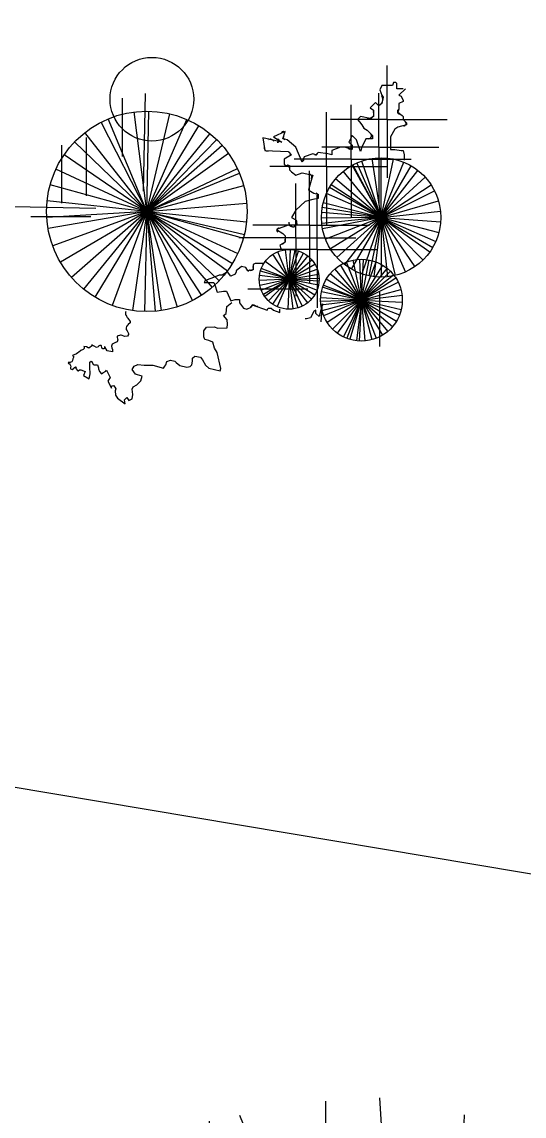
# Model space of a CAD drawing. Header units: millimetres. Extents: x 387 to 811, y 539 to 827.
# Drawn here: x 742.147 to 743.857, y 744.768 to 748.495 of the extents above; entities that cross this region are included whole.
import ezdxf

# ---------------------------------------------------------------- set-up
doc = ezdxf.new("R2010")
doc.units = ezdxf.units.MM
doc.layers.add('cuvas de nível', color=51, linetype='Continuous')
doc.layers.add('vegetação', color=112, linetype='Continuous')

# ---------------------------------------------------------------- blocks, each defined once
blk = doc.blocks.new('T2', base_point=(179.76, 122.92))
for p, q in [((179.76, 122.92), (179.76, 182.32)), ((187.6, 161.67), (186.23, 182.74)), ((179.27, 156.4), (169.42, 180.59)), ((166.66, 160.66), (165.76, 179.9)), ((179.68, 148.48), (197.76, 179.21)), ((179.77, 145.68), (153.43, 176.25)), ((158.72, 145.53), (148.04, 172.54)), ((179.38, 143.01), (138.6, 166.06)), ((137.87, 164.08), (179.76, 122.92)), ((150.5, 138.92), (131.2, 156.4)), ((179.76, 156.27), (179.27, 156.4)), ((181.73, 122.9), (179.52, 144.47)), ((163.39, 138.18), (122.51, 139.57))]:
    blk.add_line(p, q)
blk = doc.blocks.new('AHUA1PL2')
for p, q in [((0, 0), (0, 1.6829)), ((0.2221, 1.0978), (0.1833, 1.6947)), ((-0.3713, 1.0693), (-0.3968, 1.6144)), ((-0.0139, 0.9484), (-0.2932, 1.634)), ((-0.0024, 0.7242), (0.5099, 1.5949)), ((0.0003, 0.6449), (-0.7461, 1.511)), ((-0.5963, 0.6406), (-0.8989, 1.4057)), ((-0.0108, 0.5691), (-1.1663, 1.2222)), ((-1.187, 1.1662), (0, 0)), ((-0.8293, 0.4533), (-1.376, 0.9485)), ((-0.0001, 0.9449), (-0.0139, 0.9484)), ((0.0558, -0.0005), (-0.007, 0.6104)), ((-0.464, 0.4323), (-1.6222, 0.4717))]:
    blk.add_line(p, q)
at = {"xscale": 0.02833333322, "yscale": 0.02833333322, "zscale": 0.02833333322}
for p, rotation in [((0, 0.0148), 269.9999999999999), ((0, 0), 89.99999999999999), ((0, 0), 180)]:
    blk.add_blockref('T2', p, dxfattribs=dict(at, rotation=rotation))

msp = doc.modelspace()

# ---------------------------------------------------------------- linework, layer by layer
at = {"layer": 'cuvas de nível'}
msp.add_polyline3d([(725.7484, 748.4948, 105), (733.0756, 747.2934, 105), (741.1356, 746.0534, 105), (747.6819, 744.9542, 105)], dxfattribs=at)
at = {"layer": 'vegetação'}
for p, q in [((743.391, 748.1618), (743.391, 748.3466)), ((742.4885, 748.2347), (742.4885, 748.0365)), ((742.4885, 748.2347), (742.4885, 748.0365)), ((742.5671, 748.2505), (742.5599, 747.9179)), ((742.5671, 748.2505), (742.5599, 747.9179)), ((743.362, 748.0675), (743.362, 748.2523)), ((742.5723, 747.8493), (742.5797, 748.1906)), ((742.5723, 747.8493), (742.5797, 748.1906)), ((743.2678, 748.0276), (743.2678, 748.2124)), ((742.5723, 747.8493), (742.4164, 748.153)), ((742.5723, 747.8493), (742.4164, 748.153)), ((742.5723, 747.8493), (742.4406, 748.1642)), ((742.5723, 747.8493), (742.4406, 748.1642)), ((742.5723, 747.8493), (742.5291, 748.1879)), ((742.5723, 747.8493), (742.5291, 748.1879)), ((742.5723, 747.8493), (742.6509, 748.1815)), ((742.5723, 747.8493), (742.6509, 748.1815)), ((742.5723, 747.8493), (742.6509, 748.1815)), ((742.5723, 747.8493), (742.6509, 748.1815)), ((742.5723, 747.8493), (742.7089, 748.1622)), ((742.5723, 747.8493), (742.7089, 748.1622)), ((743.1844, 748.0022), (743.1844, 748.187)), ((743.391, 748.1618), (743.1976, 748.1618)), ((743.391, 748.1618), (743.391, 747.9636)), ((743.391, 748.1618), (743.5954, 748.1618)), ((742.5723, 747.8493), (742.3615, 748.1178)), ((742.5723, 747.8493), (742.3615, 748.1178)), ((742.5723, 747.8493), (742.7497, 748.141)), ((742.5723, 747.8493), (742.7497, 748.141)), ((742.5723, 747.8493), (742.3262, 748.0859)), ((742.5723, 747.8493), (742.3262, 748.0859)), ((742.3653, 748.1005), (742.3653, 747.9023)), ((742.3653, 748.1005), (742.3653, 747.9023)), ((742.5723, 747.8493), (742.7878, 748.1141)), ((742.5723, 747.8493), (742.7878, 748.1141)), ((742.5723, 747.8493), (742.8102, 748.0942)), ((742.5723, 747.8493), (742.8102, 748.0942)), ((742.282, 748.0751), (742.282, 747.8769)), ((742.282, 748.0751), (742.282, 747.8769)), ((742.5723, 747.8493), (742.2906, 748.0422)), ((742.5723, 747.8493), (742.2906, 748.0422)), ((742.5723, 747.8493), (742.8285, 748.075)), ((742.5723, 747.8493), (742.8285, 748.075)), ((742.5723, 747.8493), (742.8501, 748.0478)), ((742.5723, 747.8493), (742.8501, 748.0478)), ((743.362, 748.0675), (743.1686, 748.0675)), ((743.362, 748.0675), (743.362, 747.8693)), ((743.362, 748.0675), (743.5664, 748.0675)), ((743.2678, 748.0276), (743.0744, 748.0276)), ((743.2678, 748.0276), (743.2678, 747.8294)), ((743.2678, 748.0276), (743.4722, 748.0276)), ((743.3702, 747.8286), (743.2714, 748.0063)), ((743.3702, 747.8286), (743.2735, 748.0074)), ((743.3702, 747.8286), (743.2877, 748.0144)), ((743.3702, 747.8286), (743.3042, 748.0209)), ((743.3702, 747.8286), (743.3401, 748.0297)), ((743.3702, 747.8286), (743.3702, 748.0319)), ((743.3702, 747.8286), (743.4127, 748.0274)), ((743.3702, 747.8286), (743.4127, 748.0274)), ((743.3702, 747.8286), (743.4475, 748.0167)), ((743.3702, 747.8286), (743.4721, 748.0046)), ((742.5723, 747.8493), (742.2627, 747.9932)), ((742.5723, 747.8493), (742.2627, 747.9932)), ((742.5723, 747.8493), (742.8811, 747.995)), ((742.5723, 747.8493), (742.8811, 747.995)), ((742.5723, 747.8493), (742.8879, 747.9796)), ((742.5723, 747.8493), (742.8879, 747.9796)), ((743.1844, 748.0022), (742.9911, 748.0022)), ((743.1844, 748.0022), (742.9911, 748.0022)), ((743.1265, 747.8027), (743.1265, 747.9875)), ((743.1844, 748.0022), (743.1844, 747.804)), ((743.1844, 748.0022), (743.3889, 748.0022)), ((743.3702, 747.8286), (743.2413, 747.9858)), ((743.3702, 747.8286), (743.4951, 747.9891)), ((742.5723, 747.8493), (742.2433, 747.9402)), ((742.5723, 747.8493), (742.2433, 747.9402)), ((742.5723, 747.8493), (742.9021, 747.9375)), ((742.5723, 747.8493), (742.9021, 747.9375)), ((743.0794, 747.7591), (743.0794, 747.9439)), ((743.3702, 747.8286), (743.1943, 747.9304)), ((743.3702, 747.8286), (743.2, 747.9398)), ((743.3702, 747.8286), (743.2153, 747.9602)), ((743.3702, 747.8286), (743.5198, 747.9663)), ((743.3702, 747.8286), (743.5405, 747.9398)), ((743.1518, 747.7192), (743.1518, 747.904)), ((743.3702, 747.8286), (743.184, 747.9103)), ((743.3702, 747.8286), (743.5522, 747.9194)), ((742.056, 747.8677), (742.3992, 747.8602)), ((742.056, 747.8677), (742.3992, 747.8602)), ((742.5723, 747.8493), (742.2328, 747.8848)), ((742.5723, 747.8493), (742.2328, 747.8848)), ((742.5723, 747.8493), (742.9126, 747.8772)), ((742.5723, 747.8493), (742.9126, 747.8772)), ((742.5723, 747.8493), (742.9126, 747.8772)), ((742.5723, 747.8493), (742.9126, 747.8772)), ((743.3702, 747.8286), (743.1697, 747.8621)), ((743.3702, 747.8286), (743.1731, 747.8785)), ((743.3702, 747.8286), (743.5655, 747.8854)), ((742.1769, 747.8321), (742.3814, 747.8321)), ((742.1769, 747.8321), (742.3814, 747.8321)), ((742.5723, 747.8493), (742.2315, 747.8285)), ((742.5723, 747.8493), (742.2315, 747.8285)), ((742.5723, 747.8493), (742.2359, 747.7909)), ((742.5723, 747.8493), (742.2359, 747.7909)), ((742.5723, 747.8493), (742.2518, 747.7318)), ((742.5723, 747.8493), (742.2518, 747.7318)), ((742.5723, 747.8493), (742.2779, 747.6764)), ((742.5723, 747.8493), (742.2779, 747.6764)), ((742.5723, 747.8493), (742.3162, 747.6236)), ((742.5723, 747.8493), (742.3162, 747.6236)), ((742.5723, 747.8493), (742.3568, 747.5845)), ((742.5723, 747.8493), (742.3568, 747.5845)), ((742.5723, 747.8493), (742.3949, 747.5576)), ((742.5723, 747.8493), (742.3949, 747.5576)), ((742.5723, 747.8493), (742.4545, 747.5288)), ((742.5723, 747.8493), (742.4545, 747.5288)), ((742.5723, 747.8493), (742.5239, 747.5113)), ((742.5723, 747.8493), (742.5239, 747.5113)), ((742.5723, 747.8493), (742.5649, 747.5079)), ((742.5723, 747.8493), (742.5649, 747.5079)), ((742.5723, 747.8493), (742.8184, 747.6126)), ((742.5723, 747.8493), (742.7949, 747.5904)), ((742.5723, 747.8493), (742.8469, 747.6465)), ((742.5723, 747.8493), (742.9014, 747.7583)), ((742.5723, 747.8493), (742.9046, 747.7707)), ((742.5723, 747.8493), (742.8819, 747.7054)), ((742.5723, 747.8493), (742.864, 747.6719)), ((742.5723, 747.8493), (742.9119, 747.8137)), ((742.5723, 747.8493), (742.6761, 747.524)), ((742.5723, 747.8493), (742.7282, 747.5456)), ((742.5723, 747.8493), (742.7582, 747.5629)), ((742.5723, 747.8493), (742.6212, 747.5114)), ((742.5723, 747.8493), (742.6003, 747.509)), ((742.5723, 747.8493), (742.8184, 747.6126)), ((742.5723, 747.8493), (742.7949, 747.5904)), ((742.5723, 747.8493), (742.8469, 747.6465)), ((742.5723, 747.8493), (742.9014, 747.7583)), ((742.5723, 747.8493), (742.9046, 747.7707)), ((742.5723, 747.8493), (742.8819, 747.7054)), ((742.5723, 747.8493), (742.864, 747.6719)), ((742.5723, 747.8493), (742.9119, 747.8137)), ((742.5723, 747.8493), (742.6761, 747.524)), ((742.5723, 747.8493), (742.7282, 747.5456)), ((742.5723, 747.8493), (742.7582, 747.5629)), ((742.5723, 747.8493), (742.6212, 747.5114)), ((742.5723, 747.8493), (742.6003, 747.509)), ((743.3702, 747.8286), (743.1669, 747.8258)), ((743.3702, 747.8286), (743.1676, 747.8454)), ((743.3702, 747.8286), (743.168, 747.8075)), ((743.3702, 747.8286), (743.1707, 747.7895)), ((743.3702, 747.8286), (743.1809, 747.7545)), ((743.3702, 747.8286), (743.1972, 747.7219)), ((743.3702, 747.8286), (743.219, 747.6927)), ((743.3702, 747.8286), (743.2457, 747.6679)), ((743.3702, 747.8286), (743.2684, 747.6526)), ((743.3702, 747.8286), (743.3042, 747.6363)), ((743.3702, 747.8286), (743.3278, 747.6298)), ((743.3702, 747.8286), (743.3458, 747.6267)), ((743.3702, 747.8286), (743.5725, 747.8496)), ((743.3702, 747.8286), (743.5725, 747.8496)), ((743.3702, 747.8286), (743.3913, 747.6264)), ((743.3702, 747.8286), (743.4182, 747.631)), ((743.3702, 747.8286), (743.4528, 747.6428)), ((743.3702, 747.8286), (743.5364, 747.7114)), ((743.3702, 747.8286), (743.5128, 747.6836)), ((743.3702, 747.8286), (743.4846, 747.6605)), ((743.3702, 747.8286), (743.5462, 747.7268)), ((743.3702, 747.8286), (743.5565, 747.7469)), ((743.3702, 747.8286), (743.573, 747.8132)), ((743.3702, 747.8286), (743.567, 747.7772)), ((743.3702, 747.8286), (743.3702, 747.6253)), ((743.1265, 747.8027), (742.9331, 747.8027)), ((743.1265, 747.8027), (742.9331, 747.8027)), ((743.1265, 747.8027), (743.3309, 747.8027)), ((743.1265, 747.8027), (743.1265, 747.6045)), ((743.0794, 747.7591), (742.886, 747.7591)), ((743.0794, 747.7591), (742.886, 747.7591)), ((743.0794, 747.7591), (743.2838, 747.7591)), ((743.0794, 747.7591), (743.0794, 747.561)), ((743.1518, 747.7192), (742.9585, 747.7192)), ((743.1518, 747.7192), (742.9585, 747.7192)), ((743.057, 747.6179), (743.0179, 747.7117)), ((743.057, 747.6179), (743.0445, 747.7188)), ((743.057, 747.6179), (743.0613, 747.7195)), ((743.057, 747.6179), (743.0779, 747.7174)), ((743.057, 747.6179), (743.0893, 747.7143)), ((743.057, 747.6179), (743.106, 747.707)), ((743.1518, 747.7192), (743.3563, 747.7192)), ((743.1518, 747.7192), (743.1518, 747.5211)), ((743.057, 747.6179), (742.9753, 747.6784)), ((743.057, 747.6179), (742.9753, 747.6784)), ((743.057, 747.6179), (743.0018, 747.7032)), ((743.057, 747.6179), (743.0018, 747.7032)), ((743.057, 747.6179), (743.0018, 747.7032)), ((743.057, 747.6179), (743.0018, 747.7032)), ((743.057, 747.6179), (743.1211, 747.6968)), ((743.057, 747.6179), (743.1211, 747.6968)), ((743.057, 747.6179), (743.1342, 747.6841)), ((743.057, 747.6179), (743.1448, 747.6693)), ((743.303, 747.547), (743.2524, 747.6768)), ((743.303, 747.547), (743.2744, 747.6833)), ((743.303, 747.547), (743.2972, 747.6862)), ((743.303, 747.547), (743.3104, 747.6861)), ((743.303, 747.547), (743.329, 747.6839)), ((743.303, 747.547), (743.3531, 747.677)), ((743.057, 747.6179), (742.9593, 747.6458)), ((743.057, 747.6179), (742.9593, 747.6458)), ((743.057, 747.6179), (742.9622, 747.6544)), ((743.057, 747.6179), (742.9622, 747.6544)), ((743.057, 747.6179), (743.1525, 747.6528)), ((743.057, 747.6179), (743.1572, 747.6352)), ((743.303, 747.547), (743.1967, 747.637)), ((743.303, 747.547), (743.213, 747.6533)), ((743.303, 747.547), (743.2317, 747.6667)), ((743.303, 747.547), (743.3755, 747.666)), ((743.303, 747.547), (743.3908, 747.6552)), ((743.303, 747.547), (743.4015, 747.6455)), ((743.303, 747.547), (743.4127, 747.6329)), ((743.057, 747.6179), (742.9555, 747.6137)), ((743.057, 747.6179), (742.9555, 747.6137)), ((743.057, 747.6179), (742.9562, 747.6305)), ((743.057, 747.6179), (742.9562, 747.6305)), ((743.057, 747.6179), (742.9575, 747.597)), ((743.057, 747.6179), (742.9575, 747.597)), ((743.057, 747.6179), (742.9623, 747.5809)), ((743.057, 747.6179), (742.9623, 747.5809)), ((743.057, 747.6179), (742.9697, 747.5659)), ((743.057, 747.6179), (742.9697, 747.5659)), ((743.057, 747.6179), (742.9743, 747.5588)), ((743.057, 747.6179), (742.9743, 747.5588)), ((743.057, 747.6179), (742.9862, 747.545)), ((743.057, 747.6179), (742.9862, 747.545)), ((743.057, 747.6179), (743.0003, 747.5335)), ((743.057, 747.6179), (743.0003, 747.5335)), ((743.057, 747.6179), (743.0163, 747.5248)), ((743.057, 747.6179), (743.0528, 747.5163)), ((743.057, 747.6179), (743.1586, 747.6221)), ((743.057, 747.6179), (743.1439, 747.565)), ((743.057, 747.6179), (743.1569, 747.5989)), ((743.057, 747.6179), (743.1586, 747.6125)), ((743.057, 747.6179), (743.1519, 747.5814)), ((743.057, 747.6179), (743.1017, 747.5266)), ((743.057, 747.6179), (743.0698, 747.517)), ((743.057, 747.6179), (743.0861, 747.5205)), ((743.057, 747.6179), (743.0696, 747.517)), ((743.057, 747.6179), (743.1198, 747.5379)), ((743.057, 747.6179), (743.133, 747.5504)), ((743.303, 747.547), (743.1732, 747.5976)), ((743.303, 747.547), (743.1833, 747.6183)), ((743.303, 747.547), (743.4199, 747.6228)), ((743.303, 747.547), (743.4282, 747.6082)), ((742.9163, 747.585), (743.1208, 747.585)), ((742.9163, 747.585), (743.1208, 747.585)), ((743.303, 747.547), (743.1666, 747.5756)), ((743.303, 747.547), (743.1709, 747.5912)), ((743.303, 747.547), (743.4376, 747.5829)), ((743.303, 747.547), (743.4412, 747.5642)), ((743.3656, 747.3891), (743.3656, 747.5739)), ((743.303, 747.547), (743.1638, 747.5419)), ((743.303, 747.547), (743.1639, 747.5544)), ((743.303, 747.547), (743.1648, 747.5298)), ((743.303, 747.547), (743.1684, 747.5111)), ((743.303, 747.547), (743.1744, 747.4933)), ((743.303, 747.547), (743.1861, 747.4712)), ((743.303, 747.547), (743.1861, 747.4712)), ((743.303, 747.547), (743.2045, 747.4485)), ((743.303, 747.547), (743.2202, 747.435)), ((743.303, 747.547), (743.2418, 747.4218)), ((743.303, 747.547), (743.2529, 747.417)), ((743.303, 747.547), (743.2632, 747.4135)), ((743.303, 747.547), (743.2858, 747.4088)), ((743.303, 747.547), (743.2956, 747.4079)), ((743.303, 747.547), (743.4093, 747.457)), ((743.303, 747.547), (743.4227, 747.4757)), ((743.303, 747.547), (743.4328, 747.4964)), ((743.303, 747.547), (743.4421, 747.5396)), ((743.303, 747.547), (743.4386, 747.5148)), ((743.303, 747.547), (743.393, 747.4407)), ((743.303, 747.547), (743.3536, 747.4172)), ((743.303, 747.547), (743.3389, 747.4124)), ((743.303, 747.547), (743.3143, 747.4081)), ((743.303, 747.547), (743.3389, 747.4124)), ((743.303, 747.547), (743.3743, 747.4273))]:
    msp.add_line(p, q, dxfattribs=at)
for points in [[(743.4453, 748.267), (743.4236, 748.267), (743.4236, 748.267), (743.4236, 748.2815), (743.4236, 748.2851), (743.4199, 748.2887), (743.4127, 748.2887), (743.4091, 748.2779), (743.4055, 748.2779), (743.391, 748.2779), (743.3801, 748.2779), (743.3728, 748.2779), (743.3656, 748.2633), (743.3728, 748.2452), (743.3765, 748.2379), (743.3728, 748.2162), (743.362, 748.2089), (743.3511, 748.2198), (743.333, 748.2017), (743.3439, 748.1944), (743.3439, 748.1727), (743.333, 748.1654), (743.3004, 748.1727), (743.2895, 748.1618), (743.2968, 748.1545), (743.304, 748.1436), (743.3113, 748.1328), (743.3221, 748.1255), (743.3402, 748.1074), (743.3402, 748.0965), (743.3185, 748.0965), (743.304, 748.0675), (743.3004, 748.0529), (743.2859, 748.0929), (743.2714, 748.1074), (743.2605, 748.0856), (743.2714, 748.0747), (743.2714, 748.0602), (743.246, 748.0675), (743.2315, 748.0675), (743.2026, 748.0566), (743.2026, 748.0421), (743.1881, 748.0457), (743.1555, 748.0493), (743.1482, 748.0421), (743.1373, 748.0457), (743.1084, 748.0348), (743.1011, 748.0167), (743.0794, 748.0675), (743.0504, 748.0929), (743.0359, 748.0965), (743.0431, 748.1219), (743.0033, 748.1037), (743.0323, 748.0856), (742.9671, 748.1001), (742.9743, 748.0566), (743.054, 748.0529), (743.0649, 748.0421), (743.0395, 748.0276), (743.0395, 748.0094), (743.0468, 748.0058), (743.0576, 748.0058), (743.0576, 747.9913), (743.0649, 747.984), (743.0794, 747.9731), (743.1011, 747.9804), (743.1373, 747.9731), (743.1337, 747.9623), (743.1229, 747.9224), (743.1301, 747.9187), (743.141, 747.9115), (743.1555, 747.9079), (743.1555, 747.8933), (743.1373, 747.8897), (743.112, 747.8825), (743.0794, 747.8534), (743.0649, 747.828), (743.0794, 747.8208), (743.083, 747.8063), (743.0721, 747.7954), (743.054, 747.8027), (743.0142, 747.7881), (743.0359, 747.7736), (743.0431, 747.7664), (743.0431, 747.7519), (743.0431, 747.7519), (743.0431, 747.7446), (743.025, 747.7337), (743.0287, 747.7228)], [(743.4453, 748.267), (743.4236, 748.267), (743.4236, 748.267), (743.4236, 748.2815), (743.4236, 748.2851), (743.4199, 748.2887), (743.4127, 748.2887), (743.4091, 748.2779), (743.4055, 748.2779), (743.391, 748.2779), (743.3801, 748.2779), (743.3728, 748.2779), (743.3656, 748.2633), (743.3728, 748.2452), (743.3765, 748.2379), (743.3728, 748.2162), (743.362, 748.2089), (743.3511, 748.2198), (743.333, 748.2017), (743.3439, 748.1944), (743.3439, 748.1727), (743.333, 748.1654), (743.3004, 748.1727), (743.2895, 748.1618), (743.2968, 748.1545), (743.304, 748.1436), (743.3113, 748.1328), (743.3221, 748.1255), (743.3402, 748.1074), (743.3402, 748.0965), (743.3185, 748.0965), (743.304, 748.0675), (743.3004, 748.0529), (743.2859, 748.0929), (743.2714, 748.1074), (743.2605, 748.0856), (743.2714, 748.0747), (743.2714, 748.0602), (743.246, 748.0675), (743.2315, 748.0675), (743.2026, 748.0566), (743.2026, 748.0421), (743.1881, 748.0457), (743.1555, 748.0493), (743.1482, 748.0421), (743.1373, 748.0457), (743.1084, 748.0348), (743.1011, 748.0167), (743.0794, 748.0675), (743.0504, 748.0929), (743.0359, 748.0965), (743.0431, 748.1219), (743.0033, 748.1037), (743.0323, 748.0856), (742.9671, 748.1001), (742.9743, 748.0566), (743.054, 748.0529), (743.0649, 748.0421), (743.0395, 748.0276), (743.0395, 748.0094), (743.0468, 748.0058), (743.0576, 748.0058), (743.0576, 747.9913), (743.0649, 747.984), (743.0794, 747.9731), (743.1011, 747.9804), (743.1373, 747.9731), (743.1337, 747.9623), (743.1229, 747.9224), (743.1301, 747.9187), (743.141, 747.9115), (743.1555, 747.9079), (743.1555, 747.8933), (743.1373, 747.8897), (743.112, 747.8825), (743.0794, 747.8534), (743.0649, 747.828), (743.0794, 747.8208), (743.083, 747.8063), (743.0721, 747.7954), (743.054, 747.8027), (743.0142, 747.7881), (743.0359, 747.7736), (743.0431, 747.7664), (743.0431, 747.7519), (743.0431, 747.7519), (743.0431, 747.7446), (743.025, 747.7337), (743.0287, 747.7228)], [(743.4526, 748.267), (743.4308, 748.2452), (743.4381, 748.2416), (743.4453, 748.2271), (743.4453, 748.2234), (743.4308, 748.2162), (743.4308, 748.198), (743.4272, 748.1872), (743.4417, 748.1763), (743.4453, 748.1727), (743.4453, 748.1618), (743.4562, 748.1509), (743.4562, 748.1436), (743.4272, 748.1364), (743.4163, 748.1291), (743.4018, 748.1037), (743.4018, 748.0602), (743.4163, 748.0602), (743.4381, 748.0566), (743.4453, 748.0566), (743.4489, 748.0421), (743.4489, 748.0384), (743.4489, 748.0312), (743.4489, 748.0239)], [(742.9671, 747.6721), (742.9417, 747.6721), (742.9345, 747.6684), (742.9345, 747.6539), (742.9345, 747.6503), (742.9163, 747.6467), (742.9091, 747.6576), (742.8946, 747.6612), (742.8765, 747.6467), (742.8765, 747.643), (742.8729, 747.6358), (742.8584, 747.6285), (742.8584, 747.6285), (742.8475, 747.643), (742.8294, 747.6322), (742.8185, 747.6322), (742.7932, 747.6213), (742.7714, 747.614), (742.7678, 747.6068), (742.7895, 747.6068), (742.8004, 747.6068), (742.804, 747.5995), (742.8113, 747.5741), (742.833, 747.5778), (742.8403, 747.5778), (742.8439, 747.5778), (742.8547, 747.5524), (742.8584, 747.5451), (742.8729, 747.5487), (742.8729, 747.5487), (742.8874, 747.5487), (742.8874, 747.5378), (742.9018, 747.5197), (742.9127, 747.5161), (742.9272, 747.5233), (742.9308, 747.5306), (742.9816, 747.5125), (742.9852, 747.5197), (742.996, 747.5197), (743.0033, 747.5125), (743.025, 747.5052), (743.025, 747.5161)], [(742.9671, 747.6721), (742.9417, 747.6721), (742.9345, 747.6684), (742.9345, 747.6539), (742.9345, 747.6503), (742.9163, 747.6467), (742.9091, 747.6576), (742.8946, 747.6612), (742.8765, 747.6467), (742.8765, 747.643), (742.8729, 747.6358), (742.8584, 747.6285), (742.8584, 747.6285), (742.8475, 747.643), (742.8294, 747.6322), (742.8185, 747.6322), (742.7932, 747.6213), (742.7714, 747.614), (742.7678, 747.6068), (742.7895, 747.6068), (742.8004, 747.6068), (742.804, 747.5995), (742.8113, 747.5741), (742.833, 747.5778), (742.8403, 747.5778), (742.8439, 747.5778), (742.8547, 747.5524), (742.8584, 747.5451), (742.8729, 747.5487), (742.8729, 747.5487), (742.8874, 747.5487), (742.8874, 747.5378), (742.9018, 747.5197), (742.9127, 747.5161), (742.9272, 747.5233), (742.9308, 747.5306), (742.9816, 747.5125), (742.9852, 747.5197), (742.996, 747.5197), (743.0033, 747.5125), (743.025, 747.5052), (743.025, 747.5161)], [(742.5008, 747.5087), (742.4996, 747.5063), (742.4996, 747.5051), (742.4996, 747.5015), (742.4996, 747.4991), (742.4996, 747.4967), (742.502, 747.4955), (742.5032, 747.4919), (742.5056, 747.4883), (742.508, 747.4859), (742.5104, 747.4823), (742.5128, 747.4774), (742.5152, 747.4738), (742.5152, 747.4702), (742.5092, 747.4642), (742.5092, 747.463), (742.5068, 747.4618), (742.5032, 747.457), (742.502, 747.4522), (742.502, 747.4474), (742.5056, 747.4426), (742.5104, 747.433), (742.5104, 747.4294), (742.5068, 747.4246), (742.4972, 747.4234), (742.4852, 747.4282), (742.4828, 747.4282), (742.4708, 747.4246), (742.4708, 747.4198), (742.472, 747.415), (742.4732, 747.4114), (742.4708, 747.4054), (742.4636, 747.4018), (742.454, 747.397), (742.4516, 747.3898), (742.4528, 747.385), (742.4552, 747.379), (742.4552, 747.3706), (742.4371, 747.3742), (742.4299, 747.3874), (742.4299, 747.3874), (742.4287, 747.3874), (742.4275, 747.3814), (742.4251, 747.3814), (742.4251, 747.3814), (742.4227, 747.3814), (742.4191, 747.3838), (742.4191, 747.385), (742.4179, 747.391), (742.4167, 747.3922), (742.4143, 747.3922), (742.4119, 747.3922), (742.4083, 747.3898), (742.4071, 747.3874), (742.4011, 747.3862), (742.3855, 747.3946), (742.3855, 747.3946), (742.3879, 747.3922), (742.3747, 747.3838), (742.3723, 747.385), (742.3675, 747.3874), (742.3578, 747.3886), (742.359, 747.3874), (742.359, 747.3826), (742.3554, 747.379), (742.3482, 747.3754), (742.347, 747.3766), (742.3458, 747.373), (742.3326, 747.3646), (742.3194, 747.3586), (742.3242, 747.3538), (742.3206, 747.3466), (742.3194, 747.3418), (742.317, 747.337), (742.3134, 747.3358), (742.311, 747.3346), (742.305, 747.3346), (742.3062, 747.331), (742.3086, 747.3298), (742.311, 747.3262), (742.3134, 747.3226), (742.3122, 747.3178), (742.3122, 747.313), (742.3182, 747.3106), (742.323, 747.3142), (742.3254, 747.3166), (742.329, 747.3202), (742.3314, 747.319), (742.329, 747.3154), (742.3374, 747.3058), (742.3386, 747.3058), (742.3434, 747.3094), (742.3482, 747.3094), (742.3626, 747.3034), (742.3566, 747.2902), (742.3759, 747.2794), (742.3795, 747.2962), (742.3783, 747.319), (742.3783, 747.3358), (742.3831, 747.3394), (742.3855, 747.3382), (742.3891, 747.3274), (742.3927, 747.3262), (742.4023, 747.3262), (742.4047, 747.3262), (742.4083, 747.3166), (742.4083, 747.313), (742.4107, 747.3034), (742.4179, 747.2962), (742.4227, 747.2998), (742.4323, 747.3046), (742.4347, 747.3082), (742.4444, 747.2902), (742.448, 747.283), (742.4432, 747.277), (742.4395, 747.271), (742.4516, 747.2469), (742.4528, 747.2553), (742.4588, 747.2565), (742.4636, 747.2505), (742.4672, 747.2445), (742.4648, 747.2385), (742.466, 747.2229), (742.472, 747.2133), (742.4984, 747.1941), (742.496, 747.2073), (742.5044, 747.2157), (742.5116, 747.2049), (742.5225, 747.2109), (742.5249, 747.2253), (742.5225, 747.2433), (742.5261, 747.2517), (742.5381, 747.2589), (742.5525, 747.2722), (742.5561, 747.2878), (742.5405, 747.2926), (742.5333, 747.295), (742.5225, 747.3106), (742.5297, 747.3226), (742.5417, 747.3274), (742.5633, 747.325), (742.5933, 747.325), (742.6294, 747.3154), (742.6342, 747.3226), (742.6366, 747.3262), (742.6402, 747.3382), (742.6534, 747.343), (742.6678, 747.3394), (742.6726, 747.3346), (742.6847, 747.3238), (742.7087, 747.319), (742.7195, 747.3214), (742.7255, 747.3262), (742.7279, 747.3394), (742.7279, 747.349), (742.7363, 747.3562), (742.7556, 747.3526), (742.7616, 747.3442), (742.7724, 747.325), (742.7832, 747.3154), (742.8216, 747.3058), (742.824, 747.3142), (742.812, 747.3682), (742.8024, 747.3838), (742.7976, 747.4042), (742.7832, 747.409), (742.77, 747.4126), (742.7664, 747.4222), (742.7664, 747.4426), (742.776, 747.4546), (742.8024, 747.4558), (742.8132, 747.451), (742.8457, 747.4522), (742.8469, 747.4654), (742.8457, 747.4798), (742.8337, 747.4943), (742.8421, 747.5015), (742.8445, 747.5255), (742.8613, 747.5387)], [(742.5008, 747.5087), (742.4996, 747.5063), (742.4996, 747.5051), (742.4996, 747.5015), (742.4996, 747.4991), (742.4996, 747.4967), (742.502, 747.4955), (742.5032, 747.4919), (742.5056, 747.4883), (742.508, 747.4859), (742.5104, 747.4823), (742.5128, 747.4774), (742.5152, 747.4738), (742.5152, 747.4702), (742.5092, 747.4642), (742.5092, 747.463), (742.5068, 747.4618), (742.5032, 747.457), (742.502, 747.4522), (742.502, 747.4474), (742.5056, 747.4426), (742.5104, 747.433), (742.5104, 747.4294), (742.5068, 747.4246), (742.4972, 747.4234), (742.4852, 747.4282), (742.4828, 747.4282), (742.4708, 747.4246), (742.4708, 747.4198), (742.472, 747.415), (742.4732, 747.4114), (742.4708, 747.4054), (742.4636, 747.4018), (742.454, 747.397), (742.4516, 747.3898), (742.4528, 747.385), (742.4552, 747.379), (742.4552, 747.3706), (742.4371, 747.3742), (742.4299, 747.3874), (742.4299, 747.3874), (742.4287, 747.3874), (742.4275, 747.3814), (742.4251, 747.3814), (742.4251, 747.3814), (742.4227, 747.3814), (742.4191, 747.3838), (742.4191, 747.385), (742.4179, 747.391), (742.4167, 747.3922), (742.4143, 747.3922), (742.4119, 747.3922), (742.4083, 747.3898), (742.4071, 747.3874), (742.4011, 747.3862), (742.3855, 747.3946), (742.3855, 747.3946), (742.3879, 747.3922), (742.3747, 747.3838), (742.3723, 747.385), (742.3675, 747.3874), (742.3578, 747.3886), (742.359, 747.3874), (742.359, 747.3826), (742.3554, 747.379), (742.3482, 747.3754), (742.347, 747.3766), (742.3458, 747.373), (742.3326, 747.3646), (742.3194, 747.3586), (742.3242, 747.3538), (742.3206, 747.3466), (742.3194, 747.3418), (742.317, 747.337), (742.3134, 747.3358), (742.311, 747.3346), (742.305, 747.3346), (742.3062, 747.331), (742.3086, 747.3298), (742.311, 747.3262), (742.3134, 747.3226), (742.3122, 747.3178), (742.3122, 747.313), (742.3182, 747.3106), (742.323, 747.3142), (742.3254, 747.3166), (742.329, 747.3202), (742.3314, 747.319), (742.329, 747.3154), (742.3374, 747.3058), (742.3386, 747.3058), (742.3434, 747.3094), (742.3482, 747.3094), (742.3626, 747.3034), (742.3566, 747.2902), (742.3759, 747.2794), (742.3795, 747.2962), (742.3783, 747.319), (742.3783, 747.3358), (742.3831, 747.3394), (742.3855, 747.3382), (742.3891, 747.3274), (742.3927, 747.3262), (742.4023, 747.3262), (742.4047, 747.3262), (742.4083, 747.3166), (742.4083, 747.313), (742.4107, 747.3034), (742.4179, 747.2962), (742.4227, 747.2998), (742.4323, 747.3046), (742.4347, 747.3082), (742.4444, 747.2902), (742.448, 747.283), (742.4432, 747.277), (742.4395, 747.271), (742.4516, 747.2469), (742.4528, 747.2553), (742.4588, 747.2565), (742.4636, 747.2505), (742.4672, 747.2445), (742.4648, 747.2385), (742.466, 747.2229), (742.472, 747.2133), (742.4984, 747.1941), (742.496, 747.2073), (742.5044, 747.2157), (742.5116, 747.2049), (742.5225, 747.2109), (742.5249, 747.2253), (742.5225, 747.2433), (742.5261, 747.2517), (742.5381, 747.2589), (742.5525, 747.2722), (742.5561, 747.2878), (742.5405, 747.2926), (742.5333, 747.295), (742.5225, 747.3106), (742.5297, 747.3226), (742.5417, 747.3274), (742.5633, 747.325), (742.5933, 747.325), (742.6294, 747.3154), (742.6342, 747.3226), (742.6366, 747.3262), (742.6402, 747.3382), (742.6534, 747.343), (742.6678, 747.3394), (742.6726, 747.3346), (742.6847, 747.3238), (742.7087, 747.319), (742.7195, 747.3214), (742.7255, 747.3262), (742.7279, 747.3394), (742.7279, 747.349), (742.7363, 747.3562), (742.7556, 747.3526), (742.7616, 747.3442), (742.7724, 747.325), (742.7832, 747.3154), (742.8216, 747.3058), (742.824, 747.3142), (742.812, 747.3682), (742.8024, 747.3838), (742.7976, 747.4042), (742.7832, 747.409), (742.77, 747.4126), (742.7664, 747.4222), (742.7664, 747.4426), (742.776, 747.4546), (742.8024, 747.4558), (742.8132, 747.451), (742.8457, 747.4522), (742.8469, 747.4654), (742.8457, 747.4798), (742.8337, 747.4943), (742.8421, 747.5015), (742.8445, 747.5255), (742.8613, 747.5387)], [(742.9492, 747.5233), (742.9492, 747.5264), (742.9474, 747.5258), (742.9449, 747.5258), (742.9437, 747.5258), (742.9431, 747.527), (742.9418, 747.5276), (742.9406, 747.5283), (742.9375, 747.5295), (742.9369, 747.5295), (742.932, 747.5307), (742.9295, 747.5276), (742.9295, 747.527), (742.9258, 747.5227)], [(742.9492, 747.5233), (742.9492, 747.5264), (742.9474, 747.5258), (742.9449, 747.5258), (742.9437, 747.5258), (742.9431, 747.527), (742.9418, 747.5276), (742.9406, 747.5283), (742.9375, 747.5295), (742.9369, 747.5295), (742.932, 747.5307), (742.9295, 747.5276), (742.9295, 747.527), (742.9258, 747.5227)], [(743.1663, 747.4726), (743.17, 747.5342), (743.1591, 747.4907), (743.1482, 747.5016), (743.1482, 747.5125), (743.141, 747.5088), (743.1301, 747.4871), (743.1301, 747.4871), (743.1156, 747.4834), (743.112, 747.4834)]]:
    msp.add_lwpolyline(points, dxfattribs=at)
for centre, radius in [((742.5897, 748.2313), 0.1424), ((742.5897, 748.2313), 0.1424), ((742.5723, 747.8493), 0.3414), ((742.5723, 747.8493), 0.3414), ((743.3702, 747.8286), 0.2033), ((743.057, 747.6179), 0.1017), ((743.057, 747.6179), 0.1017), ((743.303, 747.547), 0.1393)]:
    msp.add_circle(centre, radius, dxfattribs=at)
for centre, radius, start, end in [((743.3528, 748.2306), 0.0234, 326.9917, 33.0083), ((743.4346, 748.1893), 0.00903, 115.5153, 287.1789), ((743.3305, 748.1803), 0.0149, 239.0874, 30.9821), ((743.4481, 748.1481), 0.00708, 239.7533, 42.9947), ((743.0359, 748.1154), 0.00579, 10.177, 154.616), ((743.3268, 748.1066), 0.0107, 280.309, 58.7331), ((742.9934, 748.0834), 0.0117, 19.5623, 123.5259), ((742.9934, 748.0834), 0.0117, 19.5623, 123.5259), ((743.0182, 748.09), 0.00531, 247.2483, 88.5908), ((743.0442, 748.1011), 0.00752, 129.13, 255.8986), ((742.9827, 748.0654), 0.0104, 172.1428, 294.0509), ((742.9827, 748.0654), 0.0104, 172.1428, 294.0509), ((743.0547, 748.0442), 0.00661, 276.4086, 83.5914), ((743.147, 748.048), 0.00618, 237.2283, 352.375), ((743.2642, 748.0698), 0.00851, 223.5466, 43.0514), ((743.0526, 748.0012), 0.0052, 325.8772, 135.4756), ((743.102, 748.0269), 0.00531, 198.2346, 13.6927), ((743.1258, 747.9674), 0.0083, 317.8314, 92.8072), ((743.1464, 747.9021), 0.00899, 335.5027, 74.8456), ((743.0686, 747.8115), 0.015, 299.0097, 39.1083), ((743.0224, 747.7846), 0.00725, 82.3863, 235.1594), ((743.0693, 747.8101), 0.0135, 167.8659, 299.0097), ((743.0314, 747.7507), 0.0123, 276.6816, 18.4392), ((742.9224, 747.6437), 0.00542, 69.3864, 172.6024), ((742.9224, 747.6437), 0.00542, 69.3864, 172.6024), ((742.9271, 747.6562), 0.00792, 249.3864, 32.4939), ((742.9271, 747.6562), 0.00792, 249.3864, 32.4939)]:
    msp.add_arc(centre, radius, start, end, dxfattribs=at)

# ---------------------------------------------------------------- block references
msp.add_blockref('AHUA1PL2', (743.1822, 743.1355, 54), dxfattribs=at)

doc.saveas('drawing.dxf')
